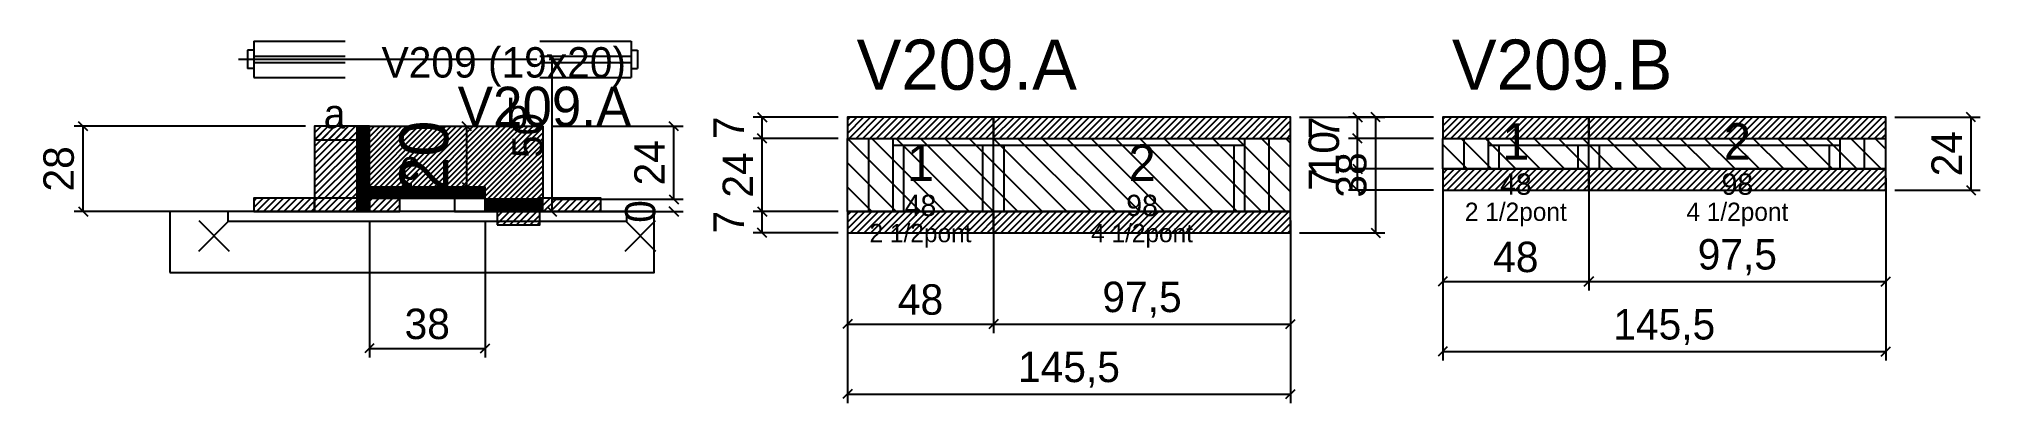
# Model space of a CAD drawing. Extents: x -69 to 569, y -87 to 33.
import ezdxf
from ezdxf.enums import TextEntityAlignment as Align

# ---------------------------------------------------------------- set-up
doc = ezdxf.new("R2010")
doc.units = 0
for name, color, linetype in [('5', 5, 'Continuous'), ('barrote', 126, 'Continuous'), ('CONCRETO', 251, 'Continuous'), ('COTA', 241, 'Continuous'), ('Cota Seção (2x)', 241, 'Continuous'), ('detalhes', 7, 'Continuous'), ('Hachura', 251, 'Continuous'), ('Madeira', 126, 'Continuous'), ('NOMENCLATURA', 7, 'Continuous'), ('Painéis', 200, 'Continuous'), ('presilha', 224, 'Continuous'), ('Reaproveitamento', 30, 'Continuous'), ('SARR_2.2x7', 40, 'Continuous'), ('SARR_3.5x7', 81, 'Continuous'), ('SCO-___-LAJ', 224, 'Continuous'), ('TENSOR', 224, 'Continuous'), ('texto', 7, 'Continuous'), ('Texto Seção', 7, 'Continuous')]:
    doc.layers.add(name, color=color, linetype=linetype)
doc.dimstyles.new('PAINEL', dxfattribs={"dimtxt": 10, "dimasz": 3, "dimexe": 3, "dimexo": 3, "dimgap": 3, "dimtad": 1, "dimblk": 'OBLIQUE', "dimblk1": 'OBLIQUE', "dimcen": 2.5, "dimclrd": 4, "dimclre": 4, "dimclrt": 240, "dimazin": 3, "dimtfac": 1, "dimtmove": 0, "dimatfit": 3})
doc.dimstyles.new('SECAO2X', dxfattribs={"dimtxt": 16, "dimasz": 3, "dimexe": 3, "dimexo": 3, "dimgap": 3, "dimtad": 1, "dimblk": 'OBLIQUE', "dimblk1": 'OBLIQUE', "dimcen": 2.5, "dimclrd": 4, "dimclre": 4, "dimclrt": 240, "dimazin": 3, "dimtfac": 1, "dimtmove": 0, "dimatfit": 3})

# ---------------------------------------------------------------- blocks, each defined once
blk = doc.blocks.new('_OBLIQUE')
at = {"color": 0, "linetype": 'BYBLOCK'}
blk.add_line((-0.5, -0.5), (0.5, 0.5), dxfattribs=at)

msp = doc.modelspace()

# ---------------------------------------------------------------- hatches: boundary and pattern name
at = {"layer": 'COTA'}
h = msp.add_hatch(dxfattribs=at)
h.set_pattern_fill('ANSI31', scale=0.5)
h.paths.add_polyline_path([(197, 0), (245, 0), (245, 7), (197, 7)])
h = msp.add_hatch(dxfattribs=at)
h.set_pattern_fill('ANSI31', scale=0.5)
h.paths.add_polyline_path([(245, 0), (342.5, 0), (342.5, 7), (245, 7)])
h = msp.add_hatch(dxfattribs=at)
h.set_pattern_fill('ANSI31', scale=0.5)
h.paths.add_polyline_path([(392.5, 0), (440.5, 0), (440.5, 7), (392.5, 7)])
h = msp.add_hatch(dxfattribs=at)
h.set_pattern_fill('ANSI31', scale=0.5)
h.paths.add_polyline_path([(440.5, 0), (538, 0), (538, 7), (440.5, 7)])
h = msp.add_hatch(dxfattribs=at)
h.set_pattern_fill('ANSI31', scale=0.4)
h.paths.add_polyline_path([(40, -16), (40, 4), (97, 4), (97, -20), (78, -20), (78, -16)])
h = msp.add_hatch(dxfattribs=at)
h.set_pattern_fill('ANSI31', scale=0.5)
h.paths.add_polyline_path([(392.5, -17), (440.5, -17), (440.5, -10), (392.5, -10)])
h = msp.add_hatch(dxfattribs=at)
h.set_pattern_fill('ANSI31', scale=0.5)
h.paths.add_polyline_path([(440.5, -17), (538, -17), (538, -10), (440.5, -10)])
h = msp.add_hatch(dxfattribs=at)
h.set_pattern_fill('ANSI31', scale=0.5)
h.paths.add_polyline_path([(197, -31), (245, -31), (245, -24), (197, -24)])
h = msp.add_hatch(dxfattribs=at)
h.set_pattern_fill('ANSI31', scale=0.5)
h.paths.add_polyline_path([(245, -31), (342.5, -31), (342.5, -24), (245, -24)])
at = {"layer": 'Hachura'}
h = msp.add_hatch(dxfattribs=at)
h.set_pattern_fill('ANSI31', scale=0.5)
h.paths.add_polyline_path([(22, -24), (36, -24), (36, 4), (22, 4)])
h = msp.add_hatch(dxfattribs=at)
h.set_pattern_fill('ANSI31', scale=0.5)
h.paths.add_polyline_path([(22, -0.4), (36, -0.4), (36, 4), (22, 4)])
h = msp.add_hatch(dxfattribs=at)
h.set_pattern_fill('SOLID')
h.paths.add_polyline_path([(36, -24), (40, -24), (40, 4), (36, 4)])
h = msp.add_hatch(dxfattribs=at)
h.set_pattern_fill('SOLID')
h.paths.add_polyline_path([(40, -19.6), (78, -19.6), (78, -16), (40, -16)])
h = msp.add_hatch(dxfattribs=at)
h.set_pattern_fill('ANSI31', scale=0.5)
h.paths.add_polyline_path([(2, -24), (22, -24), (22, -19.6), (2, -19.6)])
h = msp.add_hatch(dxfattribs=at)
h.set_pattern_fill('ANSI31', scale=0.5)
h.paths.add_polyline_path([(40, -24), (50, -24), (50, -19.6), (40, -19.6)])
h = msp.add_hatch(dxfattribs=at)
h.set_pattern_fill('SOLID')
h.paths.add_polyline_path([(78, -24), (97, -24), (97, -20), (78, -20)])
h = msp.add_hatch(dxfattribs=at)
h.set_pattern_fill('SOLID')
h.paths.add_polyline_path([(78, -24), (82, -24), (82, -24), (78, -24)])
h = msp.add_hatch(dxfattribs=at)
h.set_pattern_fill('ANSI31', scale=0.5)
h.paths.add_polyline_path([(82, -24), (96, -24), (96, -24), (82, -24)])
h = msp.add_hatch(dxfattribs=at)
h.set_pattern_fill('ANSI31', scale=0.5)
h.paths.add_polyline_path([(82, -28.4), (96, -28.4), (96, -24), (82, -24)])
h = msp.add_hatch(dxfattribs=at)
h.set_pattern_fill('ANSI31', scale=0.5)
h.paths.add_polyline_path([(96, -24), (116, -24), (116, -19.6), (96, -19.6)])

# ---------------------------------------------------------------- linework, layer by layer
for p, q in [((2, 32), (32, 32)), ((2, 32), (2, 20)), ((96, 32), (126, 32)), ((126, 32), (126, 20)), ((0, 29), (0, 23)), ((2, 29), (0, 29)), ((2, 27), (32, 27)), ((96, 27), (126, 27)), ((126, 29), (128, 29)), ((128, 29), (128, 23)), ((2, 23), (0, 23)), ((2, 25), (32, 25)), ((2, 20), (32, 20)), ((96, 25), (126, 25)), ((96, 20), (126, 20)), ((126, 23), (128, 23))]:
    msp.add_line(p, q)
at = {"layer": 'barrote'}
msp.add_lwpolyline([(-25.5, -44), (133.5, -44), (133.5, -24), (-25.5, -24)], close=True, dxfattribs=at)
at = {"layer": 'CONCRETO'}
msp.add_lwpolyline([(40, -16), (40, 4), (97, 4), (97, -20), (78, -20), (78, -16)], close=True, dxfattribs=at)
at = {"layer": 'Madeira'}
for points in [[(22, -24), (36, -24), (36, 4), (22, 4)], [(22, -0.4), (36, -0.4), (36, 4), (22, 4)], [(2, -24), (22, -24), (22, -19.6), (2, -19.6)], [(22, -24), (36, -24), (36, -19.6), (22, -19.6)], [(40, -24), (50, -24), (50, -19.6), (40, -19.6)], [(68, -24), (78, -24), (78, -19.6), (68, -19.6)], [(82, -24), (96, -24), (96, -24), (82, -24)], [(82, -28.4), (96, -28.4), (96, -24), (82, -24)], [(96, -24), (116, -24), (116, -19.6), (96, -19.6)]]:
    msp.add_lwpolyline(points, close=True, dxfattribs=at)
at = {"layer": 'Painéis'}
for p, q in [((197, 0), (245, 0)), ((197, -24), (197, 0)), ((245, -24), (245, 0)), ((245, -24), (245, 0)), ((245, 0), (342.5, 0)), ((245, -24), (245, 0)), ((342.5, -24), (342.5, 0)), ((392.5, 0), (440.5, 0)), ((392.5, -10), (392.5, 0)), ((440.5, -10), (440.5, 0)), ((440.5, -10), (440.5, 0)), ((440.5, 0), (538, 0)), ((440.5, -10), (440.5, 0)), ((538, -10), (538, 0)), ((392.5, -10), (440.5, -10)), ((440.5, -10), (538, -10)), ((197, -24), (245, -24)), ((245, -24), (342.5, -24))]:
    msp.add_line(p, q, dxfattribs=at)
for points in [[(36, -24), (40, -24), (40, 4), (36, 4)], [(40, -19.6), (78, -19.6), (78, -16), (40, -16)], [(78, -24), (97, -24), (97, -20), (78, -20)], [(78, -24), (82, -24), (82, -24), (78, -24)]]:
    msp.add_lwpolyline(points, close=True, dxfattribs=at)
at = {"layer": 'presilha'}
for p, q in [((-16, -37), (-6, -27)), ((-16, -27), (-6, -37)), ((124, -37), (134, -27)), ((124, -27), (134, -37))]:
    msp.add_line(p, q, dxfattribs=at)
at = {"layer": 'Reaproveitamento', "color": 30}
for p, q in [((221, -24), (197, 0)), ((229, -24), (205, 0)), ((237, -24), (213, 0)), ((245, -24), (221, 0)), ((245, -16), (229, 0)), ((245, -8), (237, 0)), ((245, 0), (245, 0)), ((269, -24), (245, 0)), ((277, -24), (253, 0)), ((285, -24), (261, 0)), ((293, -24), (269, 0)), ((301, -24), (277, 0)), ((309, -24), (285, 0)), ((317, -24), (293, 0)), ((325, -24), (301, 0)), ((333, -24), (309, 0)), ((341, -24), (317, 0)), ((342.5, -17.5), (325, 0)), ((342.5, -9.5), (333, 0)), ((342.5, -1.5), (341, 0)), ((408.5, -10), (398.5, 0)), ((416.5, -10), (406.5, 0)), ((424.5, -10), (414.5, 0)), ((432.5, -10), (422.5, 0)), ((440.5, -10), (430.5, 0)), ((440.5, -2), (438.5, 0)), ((456.5, -10), (446.5, 0)), ((464.5, -10), (454.5, 0)), ((472.5, -10), (462.5, 0)), ((480.5, -10), (470.5, 0)), ((488.5, -10), (478.5, 0)), ((496.5, -10), (486.5, 0)), ((504.5, -10), (494.5, 0)), ((512.5, -10), (502.5, 0)), ((520.5, -10), (510.5, 0)), ((528.5, -10), (518.5, 0)), ((536.5, -10), (526.5, 0)), ((538, -3.5), (534.5, 0)), ((400.5, -10), (392.5, -2)), ((448.5, -10), (440.5, -2)), ((213, -24), (197, -8)), ((261, -24), (245, -8)), ((392.5, -10), (392.5, -10)), ((440.5, -10), (440.5, -10)), ((205, -24), (197, -16)), ((253, -24), (245, -16)), ((197, -24), (197, -24)), ((245, -24), (245, -24))]:
    msp.add_line(p, q, dxfattribs=at)
at = {"layer": 'SARR_2.2x7'}
for p, q in [((204, -24), (204, 0)), ((335.5, -24), (335.5, 0)), ((399.5, -10), (399.5, 0)), ((531, -10), (531, 0)), ((212, -2.2), (245, -2.2)), ((245, -2.2), (327.5, -2.2)), ((407.5, -2.2), (440.5, -2.2)), ((440.5, -2.2), (523, -2.2))]:
    msp.add_line(p, q, dxfattribs=at)
at = {"layer": 'SARR_3.5x7'}
for p, q in [((212, -24), (212, 0)), ((245, -24), (245, 0)), ((245, -24), (245, 0)), ((327.5, -24), (327.5, 0)), ((407.5, -10), (407.5, 0)), ((440.5, -10), (440.5, 0)), ((440.5, -10), (440.5, 0)), ((523, -10), (523, 0)), ((215.5, -24), (215.5, -2.2)), ((241.5, -24), (241.5, -2.2)), ((248.5, -24), (248.5, -2.2)), ((324, -24), (324, -2.2)), ((411, -10), (411, -2.2)), ((437, -10), (437, -2.2)), ((444, -10), (444, -2.2)), ((519.5, -10), (519.5, -2.2)), ((407.5, -10), (411, -10)), ((437, -10), (440.5, -10)), ((440.5, -10), (444, -10)), ((519.5, -10), (523, -10)), ((212, -24), (215.5, -24)), ((241.5, -24), (245, -24)), ((245, -24), (248.5, -24)), ((324, -24), (327.5, -24))]:
    msp.add_line(p, q, dxfattribs=at)
at = {"layer": 'SCO-___-LAJ'}
for points in [[(197, 0), (245, 0), (245, 7), (197, 7)], [(245, 0), (342.5, 0), (342.5, 7), (245, 7)], [(392.5, 0), (440.5, 0), (440.5, 7), (392.5, 7)], [(440.5, 0), (538, 0), (538, 7), (440.5, 7)], [(392.5, -17), (440.5, -17), (440.5, -10), (392.5, -10)], [(440.5, -17), (538, -17), (538, -10), (440.5, -10)], [(-6.5, -27.2), (124.5, -27.2), (124.5, -24), (-6.5, -24)], [(197, -31), (245, -31), (245, -24), (197, -24)], [(245, -31), (342.5, -31), (342.5, -24), (245, -24)]]:
    msp.add_lwpolyline(points, close=True, dxfattribs=at)
at = {"layer": 'TENSOR'}
msp.add_line((-3, 26), (95, 26), dxfattribs=at)

# ---------------------------------------------------------------- texts
at = {"layer": '5'}
for s, height, p in [('1', 12, (416.5, -1)), ('2', 12, (489.25, -1)), ('1', 12, (221, -8)), ('2', 12, (293.75, -8)), ('48', 7, (416.5, -15)), ('98', 7, (489.25, -15)), ('48', 7, (221, -22)), ('98', 7, (293.75, -22))]:
    msp.add_text(s, height=height, dxfattribs=at).set_placement(p, align=Align.MIDDLE_CENTER)
at = {"layer": 'detalhes'}
for s, p in [('b', (85, 3.3)), ('a', (25, 3.3)), ('c', (50, -13.5))]:
    msp.add_text(s, height=9.6, dxfattribs=at).set_placement(p)
at = {"layer": 'NOMENCLATURA'}
for s, p in [('V209.A', (200, 16)), ('V209.B', (395.5, 16))]:
    msp.add_text(s, height=16.5, dxfattribs=at).set_placement(p)
at = {"layer": 'texto', "char_height": 6, "attachment_point": 5}
for s, insert in [('2 1/2pont', (416.5, -25)), ('4 1/2pont', (489.25, -25)), ('2 1/2pont', (221, -32)), ('4 1/2pont', (293.75, -32))]:
    msp.add_mtext(s, dxfattribs=dict(at, insert=insert))
at = {"layer": 'Texto Seção'}
for s, height, p in [('V209 (19x20)', 10, (44, 20)), ('V209.A', 13, (69, 4))]:
    msp.add_text(s, height=height, dxfattribs=at).set_placement(p)

# ---------------------------------------------------------------- dimensions: what is measured, and where the dimension line sits
at = {"layer": 'COTA'}
for base, p1, p2 in [((100, -24), (96, -24), (96, 26)), ((169, 0), (197, 0), (197, 7)), ((370.5, -31), (342.5, -31), (342.5, 7)), ((364.5, 0), (392.5, 0), (392.5, 7)), ((566, -17), (538, -17), (538, 7)), ((-54, -24), (2, -24), (22, 4)), ((140, -20), (97, -20), (97, 4)), ((169, -24), (197, -24), (197, 0)), ((364.5, -10), (392.5, -10), (392.5, 0)), ((364.5, -17), (392.5, -17), (392.5, -10)), ((140, -24), (96, -24), (96, -24)), ((169, -31), (197, -31), (197, -24))]:
    msp.add_linear_dim(base=base, p1=p1, p2=p2, angle=90, dimstyle='PAINEL', dxfattribs=at).render()
for base, p1, p2 in [((392.5, -47), (392.5, -10), (440.5, -10)), ((392.5, -70), (392.5, -10), (538, -10)), ((440.5, -47), (440.5, -10), (538, -10)), ((40, -69), (40, -24), (78, -24)), ((197, -61), (197, -24), (245, -24)), ((197, -84), (197, -24), (342.5, -24)), ((245, -61), (245, -24), (342.5, -24))]:
    msp.add_linear_dim(base=base, p1=p1, p2=p2, dimstyle='PAINEL', dxfattribs=at).render()
at = {"layer": 'Cota Seção (2x)'}
msp.add_linear_dim(base=(72, -16), p1=(40, -16), p2=(40, 4), angle=90, dimstyle='SECAO2X', dxfattribs=at).render()

doc.saveas('drawing.dxf')
